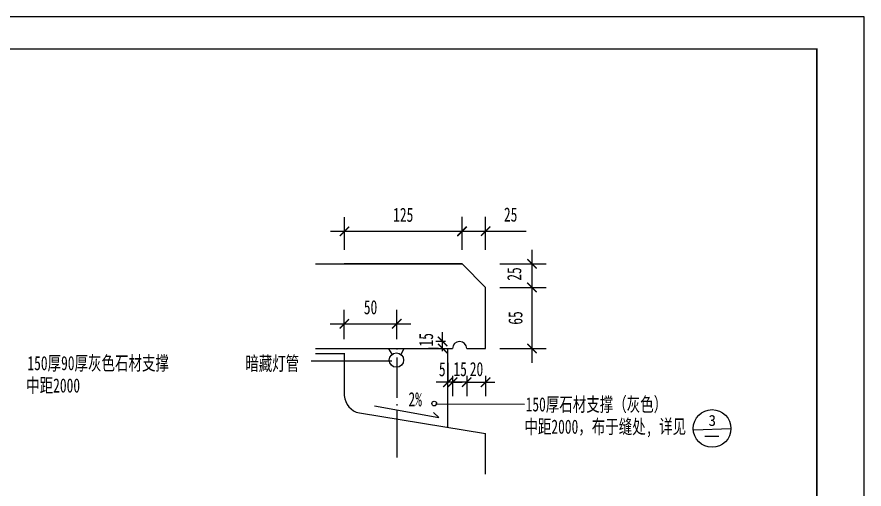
# Model space of a CAD drawing. Extents: x -2485 to 10115, y 1417 to 7253.
# Drawn here: x 4116 to 5915, y 3332 to 4335 of the extents above; entities that cross this region are included whole.
import ezdxf

# ---------------------------------------------------------------- set-up
doc = ezdxf.new("R2010")
doc.units = 0
doc.header["$MEASUREMENT"] = 0
doc.layers.get('0').update_dxf_attribs({"linetype": 'CONTINUOUS'})
doc.layers.get('DEFPOINTS').update_dxf_attribs({"linetype": 'CONTINUOUS'})
for name, color, linetype in [('LEVEL', 2, 'CONTINUOUS'), ('STAIR', 140, 'CONTINUOUS'), ('TEXT', 41, 'CONTINUOUS'), ('TK', 1, 'CONTINUOUS')]:
    doc.layers.add(name, color=color, linetype=linetype)
doc.styles.add('HZ', font='simplex.shx', dxfattribs={"width": 0.7, "bigfont": 'hztxt.shx'})
doc.styles.add('STYLE1', font='SimSun.ttf', dxfattribs={"width": 0.7})
doc.styles.add('XREF1$0$STYLE3', font='SimSun.ttf', dxfattribs={"width": 0.7})
doc.dimstyles.new('STANDARD-1', dxfattribs={"dimscale": 0, "dimtxt": 450, "dimasz": 300, "dimexe": 300, "dimexo": 300, "dimgap": 200, "dimtad": 1, "dimdec": 0, "dimzin": 0, "dimtxsty": 'HZ', "dimcen": 300, "dimdle": 300, "dimclrd": 40, "dimclre": 40, "dimclrt": 41, "dimazin": 3, "dimtfac": 1, "dimtdec": 0, "dimtofl": 0, "dimtmove": 0, "dimatfit": 3, "dimtvp": 1.5, "dimtolj": 1, "dimtzin": 0})

# ---------------------------------------------------------------- blocks, each defined once
blk = doc.blocks.new('_ARCHTICK')
at = {"color": 0, "linetype": 'BYBLOCK', "const_width": 0.15}
blk.add_lwpolyline([(-0.5, -0.5), (0.5, 0.5)], dxfattribs=at)
blk = doc.blocks.new('*D39')
at = {"layer": 'DEFPOINTS', "color": 0, "linetype": 'CONTINUOUS'}
for p in [(4922.7, 3683.1), (4811.2, 3620.3), (4922.7, 3620.3)]:
    blk.add_point(p, dxfattribs=at)
at = {"layer": 'TEXT', "color": 40, "linetype": 'CONTINUOUS'}
for p, q in [((4811.2, 3650.3), (4811.2, 3713.1)), ((4922.7, 3650.3), (4922.7, 3713.1)), ((4781.2, 3683.1), (4952.7, 3683.1))]:
    blk.add_line(p, q, dxfattribs=at)
at = {"layer": 'TEXT', "color": 40, "linetype": 'CONTINUOUS', "xscale": 20, "yscale": 20, "zscale": 20, "rotation": 180}
blk.add_blockref('_ARCHTICK', (4811.2, 3683.1), dxfattribs=at)
at = {"layer": 'TEXT', "color": 40, "linetype": 'CONTINUOUS', "xscale": 20, "yscale": 20, "zscale": 20}
blk.add_blockref('_ARCHTICK', (4922.7, 3683.1), dxfattribs=at)
at = {"layer": 'TEXT', "color": 41, "linetype": 'CONTINUOUS', "insert": (4867, 3718.1), "char_height": 30, "attachment_point": 5, "style": 'XREF1$0$STYLE3'}
blk.add_mtext('\\A1;50', dxfattribs=at)
blk = doc.blocks.new('*D40')
at = {"layer": 'DEFPOINTS', "color": 0, "linetype": 'CONTINUOUS'}
for p in [(5111.2, 3760.5), (5111.2, 3630.5), (5209.8, 3630.5)]:
    blk.add_point(p, dxfattribs=at)
at = {"layer": 'TEXT', "color": 40, "linetype": 'CONTINUOUS'}
for p, q in [((5209.8, 3790.5), (5209.8, 3600.5)), ((5141.2, 3760.5), (5239.8, 3760.5)), ((5141.2, 3630.5), (5239.8, 3630.5))]:
    blk.add_line(p, q, dxfattribs=at)
at = {"layer": 'TEXT', "color": 40, "linetype": 'CONTINUOUS', "xscale": 20, "yscale": 20, "zscale": 20}
for p, rotation in [((5209.8, 3760.5), 90), ((5209.8, 3630.5), 270)]:
    blk.add_blockref('_ARCHTICK', p, dxfattribs=dict(at, rotation=rotation))
at = {"layer": 'TEXT', "color": 41, "linetype": 'CONTINUOUS', "insert": (5174.8, 3695.5), "char_height": 30, "attachment_point": 5, "rotation": 90, "style": 'XREF1$0$STYLE3'}
blk.add_mtext('\\A1;65', dxfattribs=at)
blk = doc.blocks.new('*D31')
at = {"layer": 'DEFPOINTS', "color": 0, "linetype": 'CONTINUOUS'}
for p in [(4811.6, 3879.4), (4811.6, 3810.5), (5061.2, 3810.5)]:
    blk.add_point(p, dxfattribs=at)
at = {"layer": 'TEXT', "color": 40, "linetype": 'CONTINUOUS'}
for p, q in [((4811.6, 3840.5), (4811.6, 3909.4)), ((5061.2, 3840.5), (5061.2, 3909.4)), ((5091.2, 3879.4), (4781.6, 3879.4))]:
    blk.add_line(p, q, dxfattribs=at)
at = {"layer": 'TEXT', "color": 40, "linetype": 'CONTINUOUS', "xscale": 20, "yscale": 20, "zscale": 20, "rotation": 180}
blk.add_blockref('_ARCHTICK', (4811.6, 3879.4), dxfattribs=at)
at = {"layer": 'TEXT', "color": 40, "linetype": 'CONTINUOUS', "xscale": 20, "yscale": 20, "zscale": 20}
blk.add_blockref('_ARCHTICK', (5061.2, 3879.4), dxfattribs=at)
at = {"layer": 'TEXT', "color": 41, "linetype": 'CONTINUOUS', "insert": (4936.4, 3914.4), "char_height": 30, "attachment_point": 5, "style": 'XREF1$0$STYLE3'}
blk.add_mtext('\\A1;125', dxfattribs=at)
blk = doc.blocks.new('*D32')
at = {"layer": 'DEFPOINTS', "color": 0, "linetype": 'CONTINUOUS'}
for p in [(5111.2, 3879.9), (5061.2, 3810.5), (5111.2, 3810.5)]:
    blk.add_point(p, dxfattribs=at)
at = {"layer": 'TEXT', "color": 40, "linetype": 'CONTINUOUS'}
for p, q in [((5061.2, 3840.5), (5061.2, 3909.9)), ((5111.2, 3840.5), (5111.2, 3909.9)), ((5031.2, 3879.9), (5111.2, 3879.9)), ((5111.2, 3879.9), (5197.7, 3879.9))]:
    blk.add_line(p, q, dxfattribs=at)
at = {"layer": 'TEXT', "color": 40, "linetype": 'CONTINUOUS', "xscale": 20, "yscale": 20, "zscale": 20, "rotation": 180}
blk.add_blockref('_ARCHTICK', (5061.2, 3879.9), dxfattribs=at)
at = {"layer": 'TEXT', "color": 40, "linetype": 'CONTINUOUS', "xscale": 20, "yscale": 20, "zscale": 20}
blk.add_blockref('_ARCHTICK', (5111.2, 3879.9), dxfattribs=at)
at = {"layer": 'TEXT', "color": 41, "linetype": 'CONTINUOUS', "insert": (5164.5, 3914.9), "char_height": 30, "attachment_point": 5, "style": 'XREF1$0$STYLE3'}
blk.add_mtext('\\A1;25', dxfattribs=at)

msp = doc.modelspace()

# ---------------------------------------------------------------- linework, layer by layer
at = {"color": 40, "linetype": 'BYBLOCK'}
for p, q in [((5209.8, 3840.5), (5209.8, 3760.5)), ((5141.2, 3810.5), (5239.8, 3810.5)), ((5141.2, 3760.5), (5239.8, 3760.5)), ((5209.8, 3760.5), (5209.8, 3674)), ((5020, 3625.1), (5020, 3665.6)), ((5026.5, 3645.6), (5005.5, 3645.6)), ((4922.6, 3631.1), (4922.6, 3628.5)), ((5011.2, 3630.5), (4990, 3630.5)), ((4741.1, 3604.3), (4912.4, 3604.3)), ((4922.7, 3611.2), (4922.7, 3525.7)), ((5031.2, 3600.5), (5031.2, 3557.4)), ((5041.2, 3572.3), (5041.2, 3529.2)), ((5041.2, 3572.3), (5041.2, 3529.2)), ((5071.2, 3572.3), (5071.2, 3529.2)), ((5071.2, 3572.3), (5071.2, 3529.2)), ((5111.2, 3572.3), (5111.2, 3529.2)), ((5041.2, 3559.2), (5006.4, 3559.2)), ((5071.2, 3559.2), (5006.4, 3559.2)), ((5041.2, 3559.2), (5061.2, 3559.2)), ((5071.2, 3559.2), (5111.1, 3559.2)), ((5111.2, 3559.2), (5131.2, 3559.2)), ((4875.1, 3508.6), (5012.2, 3484)), ((4922.6, 3512.4), (4922.6, 3509.7)), ((5004.7, 3513.5), (5193.6, 3512.8)), ((4922.7, 3500), (4922.7, 3399.5)), ((5012.2, 3484), (5000.5, 3494.6)), ((5553.8, 3458.1), (5632.3, 3460.6))]:
    msp.add_line(p, q, dxfattribs=at)
at = {"layer": 'DEFPOINTS', "color": 0, "linetype": 'BYBLOCK'}
for p in [(5111.2, 3760.5), (5209.8, 3760.5), (5041, 3645.6), (5020, 3630.5), (5031.2, 3630.5), (5041.2, 3630.5), (5041.2, 3630.5), (5041.2, 3630.5), (5071.2, 3630.5), (5071.2, 3630.5), (5111.2, 3630.5), (5031.2, 3587.4), (5041.2, 3559.2), (5071.2, 3559.2)]:
    msp.add_point(p, dxfattribs=at)
at = {"layer": 'LEVEL'}
for p, q in [((4749.8, 3810.5), (5061.2, 3810.5)), ((5061.2, 3810.5), (4811.2, 3810.5)), ((5111.2, 3760.5), (5061.2, 3810.5)), ((5111.2, 3630.5), (5111.2, 3760.5)), ((4749.8, 3630.5), (5041.2, 3630.5)), ((4749.8, 3620.3), (4811.2, 3620.3)), ((4811.2, 3620.5), (4811.2, 3530.7)), ((4913, 3618.3), (4906.1, 3630.3)), ((4931.9, 3617.7), (4937.6, 3630.3)), ((5071.2, 3630.5), (5111.2, 3630.5)), ((4843.2, 3493.9), (5111.2, 3450.5)), ((5111.2, 3364.1), (5111.2, 3450.5)), ((5577.1, 3444.5), (5606.6, 3444.5))]:
    msp.add_line(p, q, dxfattribs=at)
msp.add_circle((4922, 3606), 15.3, dxfattribs=at)
at = {"layer": 'LEVEL', "linetype": 'CONTINUOUS'}
msp.add_circle((5002.1, 3513.8), 5, dxfattribs=at)
at = {"layer": 'LEVEL'}
for centre, radius, start, end in [((5056.2, 3630.5), 15, 0, 180), ((4850.8, 3532.8), 39.6, 183.027, 259.012)]:
    msp.add_arc(centre, radius, start, end, dxfattribs=at)
at = {"layer": 'TEXT', "linetype": 'CONTINUOUS'}
msp.add_line((5031.2, 3463.2), (5031.2, 3630.5), dxfattribs=at)
msp.add_circle((5592.3, 3460.8), 40, dxfattribs=at)
at = {"layer": 'TK', "linetype": 'CONTINUOUS'}
for p, q in [((5915, 4334.7), (1715, 4334.7)), ((5915, 1416.9), (5915, 4334.7)), ((1965, 4266.9), (5815, 4266.9)), ((5815, 1516.9), (5815, 4266.9))]:
    msp.add_line(p, q, dxfattribs=at)
at = {"layer": 'TK', "linetype": 'CONTINUOUS', "const_width": 2.5}
msp.add_lwpolyline([(1965, 4266.9), (1965, 1516.9), (5815, 1516.9), (5815, 4266.9), (1965, 4266.9)], dxfattribs=at)

# ---------------------------------------------------------------- block references
at = {"color": 40, "linetype": 'BYBLOCK', "xscale": 20, "yscale": 20, "zscale": 20}
for p, rotation in [((5209.8, 3810.5), 90), ((5209.8, 3760.5), 270), ((5020, 3645.6), 270), ((5020, 3630.5), 90), ((5041.2, 3559.2), 180), ((5071.2, 3559.2), 180), ((5111.2, 3559.2), 180)]:
    msp.add_blockref('_ARCHTICK', p, dxfattribs=dict(at, rotation=rotation))
for p in [(5031.2, 3559.2), (5041.2, 3559.2), (5071.2, 3559.2)]:
    msp.add_blockref('_ARCHTICK', p, dxfattribs=at)

# ---------------------------------------------------------------- texts
at = {"color": 41, "linetype": 'BYBLOCK', "char_height": 30, "attachment_point": 5, "rotation": 90, "style": 'XREF1$0$STYLE3'}
for s, insert in [('\\A1;25', (5172.3, 3788.9)), ('\\A1;15', (4985, 3649.2))]:
    msp.add_mtext(s, dxfattribs=dict(at, insert=insert))
at = {"color": 41, "linetype": 'BYBLOCK', "char_height": 30, "attachment_point": 5, "style": 'XREF1$0$STYLE3'}
for s, insert in [('\\A1;15', (5057.3, 3586.7)), ('\\A1;20', (5092, 3586.7)), ('2%', (4961.8, 3522.7))]:
    msp.add_mtext(s, dxfattribs=dict(at, insert=insert))
at = {"layer": 'STAIR', "color": 41, "style": 'XREF1$0$STYLE3', "width": 0.7}
msp.add_text('5', height=30, dxfattribs=at).set_placement((5012.1, 3571.7))
at = {"layer": 'TEXT', "linetype": 'CONTINUOUS', "style": 'STYLE1', "width": 0.7}
for s, p in [('150厚90厚灰色石材支撑', (4138.3, 3584.6)), ('暗藏灯管', (4601, 3584)), ('中距2000', (4135.7, 3537.2)), ('150厚石材支撑（灰色）', (5196.3, 3497.1)), ('中距2000，布于缝处,', (5193.7, 3449.7)), ('详见', (5479.8, 3450))]:
    msp.add_text(s, height=30, dxfattribs=at).set_placement(p)
at = {"layer": 'TEXT', "linetype": 'CONTINUOUS'}
msp.add_text('3', height=23.3, dxfattribs=at).set_placement((5584.8, 3466.3))

# ---------------------------------------------------------------- dimensions: what is measured, and where the dimension line sits
for base, p1, p2, text, picture, middle in [((4811.6, 3879.4), (5061.2, 3810.5), (4811.6, 3810.5), '125', '*D31', (4936.4, 3914.4)), ((5111.2, 3879.9), (5061.2, 3810.5), (5111.2, 3810.5), '25', '*D32', (5164.5, 3914.9)), ((4922.7, 3683.1), (4811.2, 3620.3), (4922.7, 3620.3), '50', '*D39', (4867, 3718.1))]:
    dim = msp.add_linear_dim(base=base, p1=p1, p2=p2, text=text, dimstyle='STANDARD-1', override={"dimscale": 1, "dimtxt": 30, "dimasz": 20, "dimexe": 30, "dimexo": 30, "dimgap": 20, "dimtxsty": 'XREF1$0$STYLE3', "dimblk1": 'ARCHTICK', "dimblk2": 'ARCHTICK', "dimsah": 1, "dimcen": 30, "dimdle": 30}, dxfattribs=at)
    dim.commit()
    dim.dimension.update_dxf_attribs({"geometry": picture, "text_midpoint": middle})
dim = msp.add_linear_dim(base=(5209.8, 3630.5), p1=(5111.2, 3760.5), p2=(5111.2, 3630.5), angle=90, text='65', dimstyle='STANDARD-1', override={"dimscale": 1, "dimtxt": 30, "dimasz": 20, "dimexe": 30, "dimexo": 30, "dimgap": 20, "dimtxsty": 'XREF1$0$STYLE3', "dimblk1": 'ARCHTICK', "dimblk2": 'ARCHTICK', "dimsah": 1, "dimcen": 30, "dimdle": 30}, dxfattribs=at)
dim.commit()
dim.dimension.update_dxf_attribs({"geometry": '*D40', "text_midpoint": (5174.8, 3695.5)})

doc.saveas('drawing.dxf')
